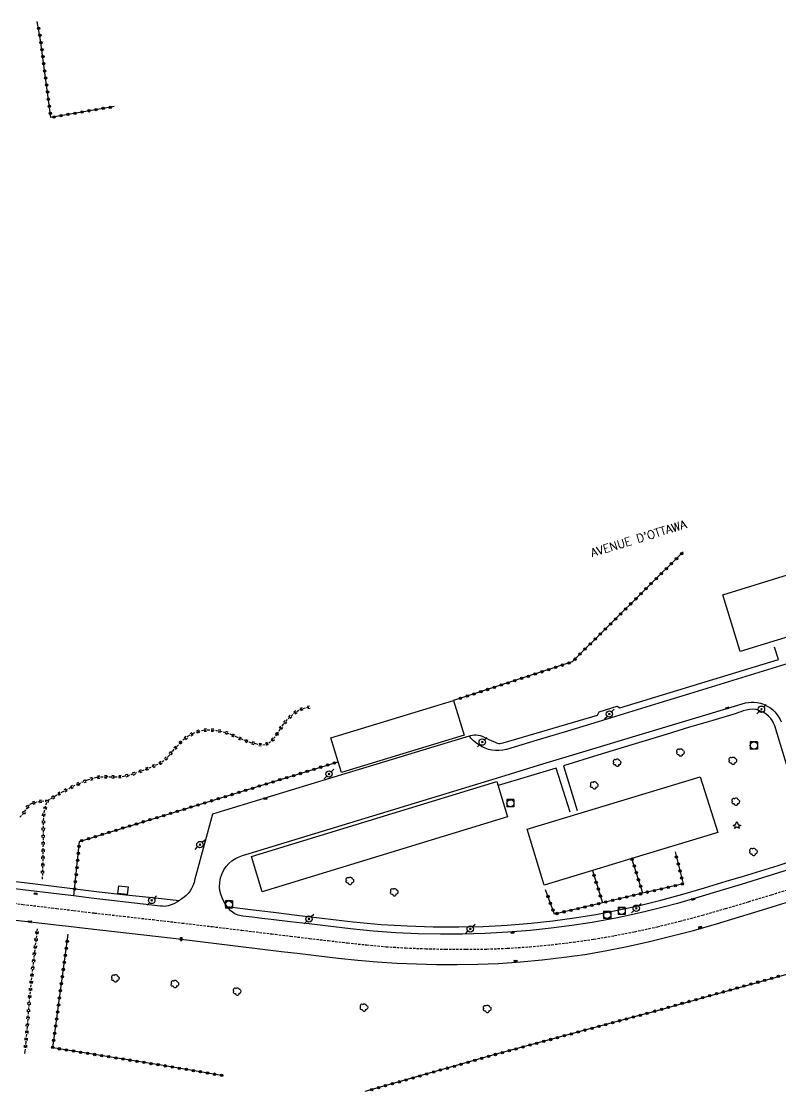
# Model space of a CAD drawing. Header units: millimetres. Extents: x 121000 to 122001, y 132000 to 133001.
# Drawn here: x 121180.9 to 121340.3, y 132445.4 to 132670 of the extents above; entities that cross this region are included whole.
import ezdxf
from ezdxf.enums import TextEntityAlignment as Align

# ---------------------------------------------------------------- set-up
doc = ezdxf.new("R2010")
doc.units = ezdxf.units.MM
doc.linetypes.add('DASHED', pattern=[0.75, 0.5, -0.25])
doc.layers.get('0').update_dxf_attribs({"linetype": 'CONTINUOUS'})
for name, color, linetype in [('W0001', 6, 'DASHED'), ('W0014', 7, 'CONTINUOUS'), ('W0017', 7, 'CONTINUOUS'), ('W0104', 1, 'CONTINUOUS'), ('W0220', 5, 'DASHED'), ('W0300', 7, 'CONTINUOUS'), ('W0303', 7, 'CONTINUOUS'), ('W0323', 7, 'CONTINUOUS'), ('W0401', 7, 'CONTINUOUS'), ('W0420', 7, 'CONTINUOUS'), ('W0439', 7, 'CONTINUOUS'), ('W0473', 7, 'CONTINUOUS'), ('W0989', 7, 'CONTINUOUS')]:
    doc.layers.add(name, color=color, linetype=linetype)
doc.styles.get("Standard").update_dxf_attribs({"font": 'romans.shx', "width": 0.85})

# ---------------------------------------------------------------- blocks, each defined once
blk = doc.blocks.new('T473')
for p, q in [((-0.166667, 0.166667), (0.166667, -0.166667)), ((-0.166667, -0.166667), (0.166667, 0.166667)), ((0.500001, 0.500001), (1.000002, 1.000002)), ((-1.000002, -1.000002), (-0.500001, -0.500001))]:
    blk.add_line(p, q)
blk.add_ellipse((0, 0), major_axis=(0.471405, 0.471405), ratio=1, start_param=5.4977871438, end_param=11.780972451)
blk = doc.blocks.new('T300')
for p, q in [((-0.8, 0.51), (-0.86, 0.34)), ((-0.86, 0.34), (-0.86, 0.17)), ((-0.86, 0.17), (-0.74, 0.06)), ((-0.69, 0.63), (-0.8, 0.51)), ((-0.8, -0.06), (-0.74, 0.06)), ((-0.74, 0.06), (-0.69, 0.11)), ((-0.57, 0.69), (-0.69, 0.63)), ((-0.46, 0.69), (-0.57, 0.69)), ((-0.29, 0.63), (-0.46, 0.69)), ((-0.29, 0.63), (-0.17, 0.74)), ((-0.23, 0.57), (-0.29, 0.63)), ((-0.17, 0.74), (-0.06, 0.8)), ((-0.06, 0.8), (0.06, 0.8)), ((0.06, 0.8), (0.23, 0.74)), ((0.23, 0.74), (0.34, 0.63)), ((0.34, 0.63), (0.4, 0.51)), ((0.46, 0.46), (0.34, 0.46)), ((0.4, 0.51), (0.4, 0.46)), ((0.57, 0.4), (0.46, 0.46)), ((0.57, 0.4), (0.69, 0.29)), ((0.69, 0.29), (0.74, 0.17)), ((0.74, 0.06), (0.69, -0.17)), ((0.74, 0.17), (0.74, 0.06)), ((-0.8, -0.17), (-0.8, -0.06)), ((-0.8, -0.23), (-0.8, -0.17)), ((-0.74, -0.34), (-0.8, -0.23)), ((-0.69, -0.4), (-0.74, -0.34)), ((-0.51, -0.46), (-0.69, -0.4)), ((-0.4, -0.46), (-0.51, -0.46)), ((-0.4, -0.46), (-0.34, -0.46)), ((-0.34, -0.46), (-0.34, -0.4)), ((-0.34, -0.51), (-0.34, -0.46)), ((-0.29, -0.63), (-0.34, -0.51)), ((-0.17, -0.74), (-0.29, -0.63)), ((-0.06, -0.8), (-0.17, -0.74)), ((0.06, -0.8), (-0.06, -0.8)), ((0.17, -0.74), (0.06, -0.8)), ((0.23, -0.69), (0.17, -0.74)), ((0.29, -0.46), (0.23, -0.46)), ((0.29, -0.63), (0.23, -0.69)), ((0.46, -0.4), (0.29, -0.46)), ((0.34, -0.51), (0.29, -0.63)), ((0.34, -0.51), (0.34, -0.46)), ((0.57, -0.34), (0.46, -0.4)), ((0.63, -0.29), (0.57, -0.34)), ((0.69, -0.17), (0.63, -0.29))]:
    blk.add_line(p, q)
blk = doc.blocks.new('T420')
for p, q in [((0.75, 0.75), (-0.75, 0.75)), ((-0.75, 0.75), (-0.75, -0.75)), ((0.75, 0.75), (0.75, -0.75)), ((0.75, -0.75), (-0.75, -0.75))]:
    blk.add_line(p, q)
blk.add_ellipse((0, 0), major_axis=(-0.53, 0.53), ratio=1, start_param=3.926991, end_param=10.210176)
blk = doc.blocks.new('T303')
for p, q in [((-0.77, 0), (-0.28, 0.21)), ((-0.28, -0.21), (-0.77, 0)), ((-0.28, 0.21), (0, 0.83)), ((0, 0.83), (0.28, 0.21)), ((0.28, 0.21), (0.83, 0)), ((0.83, 0), (0.28, -0.21)), ((-0.49, -0.63), (-0.28, -0.21)), ((0, -0.35), (-0.49, -0.63)), ((0.56, -0.63), (0, -0.35)), ((0.28, -0.21), (0.56, -0.63))]:
    blk.add_line(p, q)
blk = doc.blocks.new('T401')
for p, q in [((-0.3, 0.3), (0, 0.3)), ((-0.3, -0.25), (-0.3, 0.3)), ((-0.3, 0.15), (0, 0.15)), ((-0.3, 0), (0, 0)), ((0, 0.3), (0, -0.25)), ((-0.3, -0.15), (0, -0.15)), ((-0.3, -0.25), (-0.3, -0.3)), ((-0.3, -0.3), (0, -0.3)), ((0, -0.3), (0, -0.25))]:
    blk.add_line(p, q)
blk = doc.blocks.new('t323o')
at = {"color": 0, "linetype": 'Continuous'}
for radius in [0.25, 0.15]:
    blk.add_circle((0, 0), radius, dxfattribs=at)
blk = doc.blocks.new('t220o')
at = {"color": 0, "linetype": 'Continuous'}
for p, q in [((-0.25, 0.25), (0.25, 0.25)), ((-0.25, -0.25), (0.25, -0.25))]:
    blk.add_line(p, q, dxfattribs=at)

msp = doc.modelspace()

# ---------------------------------------------------------------- linework, layer by layer
at = {"layer": 'W0001'}
msp.add_lwpolyline([(121174.17, 132485.54), (121181.23, 132484.68), (121188.3, 132483.83), (121191.94, 132483.4), (121196.23, 132482.87), (121202.37, 132482.18), (121208.52, 132481.48), (121214.67, 132480.77), (121220.93, 132480.02), (121227.2, 132479.26), (121233.46, 132478.5), (121237.41, 132478.02), (121241.36, 132477.54), (121245.31, 132477.08), (121249.37, 132476.61), (121253.43, 132476.17), (121257.5, 132475.81), (121261.64, 132475.55), (121265.8, 132475.38), (121269.95, 132475.28), (121274.3, 132475.26), (121278.64, 132475.31), (121282.98, 132475.48), (121287.6, 132475.79), (121292.2, 132476.22), (121296.8, 132476.77), (121301.1, 132477.39), (121305.4, 132478.12), (121309.67, 132478.94), (121314.45, 132479.99), (121319.21, 132481.17), (121323.95, 132482.42), (121328.78, 132483.8), (121333.59, 132485.25), (121338.4, 132486.71), (121347.45, 132489.51)], dxfattribs=at)
at = {"layer": 'W0014'}
for points in [[(121274.91, 132520.02), (121275.26, 132520.11), (121275.61, 132520.19), (121275.96, 132520.25), (121276.39, 132520.25), (121276.81, 132520.21), (121277.23, 132520.13), (121277.66, 132519.97), (121278.09, 132519.76), (121278.51, 132519.55), (121279.08, 132519.28), (121279.65, 132519.02), (121280.23, 132518.77), (121280.5, 132518.65), (121280.77, 132518.54), (121281.05, 132518.47), (121281.38, 132518.47), (121281.71, 132518.52), (121282.05, 132518.58), (121301.86, 132524.42), (121302.24, 132525.1), (121305.98, 132526.29), (121306.57, 132525.92), (121339.86, 132536.08), (121339.02, 132538.67)], [(121345.59, 132500.78), (121339.07, 132522.15), (121338.83, 132522.68), (121338.58, 132523.22), (121338.28, 132523.7), (121337.8, 132524.21), (121337.23, 132524.66), (121336.62, 132525.02), (121335.92, 132525.33), (121335.17, 132525.55), (121334.41, 132525.64), (121333.76, 132525.58), (121333.11, 132525.44), (121332.46, 132525.27), (121331.95, 132525.11), (121331.45, 132524.94), (121330.95, 132524.77), (121326.06, 132523.3), (121321.17, 132521.84), (121316.28, 132520.37), (121309.1, 132518.18), (121301.92, 132515.97), (121294.74, 132513.77), (121297.6, 132504.4)], [(121296.16, 132504.03), (121293.18, 132513.3), (121280.99, 132509.62)], [(121339.77, 132492.87), (121342.98, 132493.91)], [(121224.1, 132484.22), (121228.98, 132483.63), (121233.87, 132483.04), (121238.76, 132482.45), (121244.65, 132481.73), (121250.55, 132481.03), (121256.46, 132480.49), (121261.89, 132480.17), (121267.34, 132479.98), (121272.78, 132479.95), (121277.84, 132480.07), (121282.9, 132480.33), (121287.95, 132480.73), (121292.48, 132481.23), (121297.01, 132481.84), (121301.51, 132482.58), (121306.09, 132483.45), (121310.66, 132484.45), (121315.19, 132485.55), (121319.77, 132486.8), (121324.31, 132488.15), (121328.85, 132489.53), (121332.49, 132490.63), (121336.13, 132491.75), (121339.77, 132492.87)], [(121214.01, 132485.42), (121208.41, 132486.03), (121202.82, 132486.65), (121197.23, 132487.28), (121189.95, 132488.15), (121182.68, 132489.04), (121175.41, 132489.91)]]:
    msp.add_lwpolyline(points, dxfattribs=at)
at = {"layer": 'W0017'}
for points in [[(121348.22, 132537.15), (121340.31, 132534.75), (121333.93, 132532.79), (121327.54, 132530.83), (121321.16, 132528.87), (121314.77, 132526.91), (121308.38, 132524.95), (121301.98, 132523), (121295.58, 132521.06), (121289.18, 132519.13), (121282.77, 132517.2), (121281.99, 132517.08), (121281.21, 132516.97), (121280.43, 132516.95), (121279.71, 132517.04), (121278.99, 132517.22), (121278.29, 132517.46), (121277.68, 132517.74), (121277.08, 132518.09), (121276.51, 132518.47), (121276.16, 132518.74), (121275.81, 132519.04), (121275.49, 132519.35), (121275.29, 132519.57), (121275.1, 132519.79), (121274.91, 132520.02)], [(121280.64, 132511.16), (121290.4, 132514.15), (121300.16, 132517.13), (121309.93, 132520.09), (121317.6, 132522.39), (121325.28, 132524.68), (121332.96, 132526.96), (121333.55, 132527.03), (121334.13, 132527.1), (121334.72, 132527.11), (121335.39, 132527.04), (121336.06, 132526.89), (121336.71, 132526.68), (121337.38, 132526.38), (121338.02, 132526.01), (121338.6, 132525.57), (121339.13, 132525.06), (121339.6, 132524.48), (121340.01, 132523.86), (121340.23, 132523.45), (121340.42, 132523.02)], [(121274.91, 132520.02), (121265.22, 132517.07), (121255.52, 132514.12), (121245.83, 132511.17), (121237.56, 132508.65), (121229.3, 132506.13), (121221.04, 132503.6), (121217.53, 132490.76), (121217.34, 132490.04), (121217.15, 132489.31), (121216.9, 132488.61), (121216.63, 132488.05), (121216.31, 132487.5), (121215.94, 132487), (121215.52, 132486.57), (121215.06, 132486.18), (121214.57, 132485.82), (121214.38, 132485.68), (121214.2, 132485.55), (121214.01, 132485.42), (121213.53, 132485.15), (121213.05, 132484.88), (121212.56, 132484.64), (121212.16, 132484.49), (121211.74, 132484.36), (121211.32, 132484.28), (121210.92, 132484.26), (121210.51, 132484.28), (121210.1, 132484.3)], [(121228.76, 132495.34), (121280.64, 132511.16)], [(121332.02, 132488.89), (121327.58, 132487.54), (121323.14, 132486.18), (121318.67, 132484.9), (121315.35, 132484.01), (121312.01, 132483.16), (121308.66, 132482.39), (121306.04, 132481.85), (121303.41, 132481.36), (121300.77, 132480.91), (121296.45, 132480.24), (121292.11, 132479.67), (121287.76, 132479.2), (121283.03, 132478.82), (121278.29, 132478.57), (121273.55, 132478.43), (121268.87, 132478.41), (121264.19, 132478.49), (121259.52, 132478.7), (121254.77, 132479.08), (121250.03, 132479.58), (121245.3, 132480.11), (121241.31, 132480.57), (121237.33, 132481.04), (121233.35, 132481.52), (121231.38, 132481.75), (121229.4, 132481.98), (121227.43, 132482.21), (121227.08, 132482.27), (121226.73, 132482.33), (121226.39, 132482.42), (121226.06, 132482.54), (121225.75, 132482.7), (121225.45, 132482.88), (121225.13, 132483.09), (121224.84, 132483.33), (121224.57, 132483.59), (121224.4, 132483.79), (121224.25, 132484.01), (121224.1, 132484.22), (121223.72, 132484.83), (121223.34, 132485.45), (121223.03, 132486.08), (121222.77, 132486.82), (121222.58, 132487.59), (121222.5, 132488.37), (121222.54, 132489.31), (121222.74, 132490.25), (121223.04, 132491.14), (121223.42, 132491.91), (121223.9, 132492.64), (121224.45, 132493.28), (121225.1, 132493.82), (121225.84, 132494.28), (121226.61, 132494.66), (121227.31, 132494.93), (121228.04, 132495.13), (121228.76, 132495.34)], [(121343.26, 132492.37), (121332.02, 132488.89)], [(121191.94, 132486.45), (121188.3, 132486.88), (121181.23, 132487.73), (121174.17, 132488.59)], [(121190.81, 132480.09), (121194.3, 132479.68), (121200.45, 132478.98), (121206.6, 132478.29), (121212.75, 132477.58), (121219.01, 132476.83), (121225.27, 132476.07), (121231.54, 132475.3), (121235.49, 132474.83), (121239.44, 132474.35), (121243.39, 132473.89), (121247.45, 132473.42), (121251.51, 132472.98), (121255.57, 132472.61), (121259.72, 132472.36), (121263.88, 132472.18), (121268.03, 132472.09), (121272.38, 132472.07), (121276.72, 132472.12), (121281.06, 132472.29), (121285.68, 132472.6), (121290.28, 132473.03), (121294.88, 132473.58), (121299.18, 132474.2), (121303.48, 132474.93), (121307.75, 132475.75), (121312.53, 132476.8), (121317.29, 132477.98), (121322.03, 132479.23), (121326.86, 132480.61), (121331.67, 132482.06), (121336.48, 132483.52), (121345.53, 132486.32)], [(121210.1, 132484.3), (121202.83, 132485.16), (121195.56, 132486.02), (121191.94, 132486.45)], [(121177.95, 132481.57), (121183.4, 132480.94), (121188.85, 132480.31), (121190.81, 132480.09)]]:
    msp.add_lwpolyline(points, dxfattribs=at)
at = {"layer": 'W0104'}
for points in [[(121360.12, 132559.48), (121363.78, 132547.54), (121331.84, 132537.74), (121328.18, 132549.68)], [(121248.09, 132512.34), (121247.4, 132514.6), (121245.88, 132519.61), (121271.66, 132527.46), (121273.88, 132520.18)], [(121280.74, 132510.45), (121282.99, 132503.07), (121231.48, 132487.33), (121229.23, 132494.7)], [(121287.13, 132500.44), (121323.39, 132511.45), (121327.13, 132499.76), (121309.08, 132494.28), (121300.81, 132491.77), (121290.7, 132488.69)]]:
    msp.add_lwpolyline(points, close=True, dxfattribs=at)
at = {"layer": 'W0220'}
for points in [[(121185.36, 132489.98), (121185.41, 132492.24), (121185.47, 132494.49), (121185.51, 132496.75), (121185.52, 132498.29), (121185.52, 132499.83), (121185.55, 132501.37), (121185.57, 132502.27), (121185.6, 132503.16), (121185.7, 132504.04), (121185.88, 132504.86), (121186.13, 132505.67), (121186.37, 132506.48), (121187.94, 132507.39), (121189.51, 132508.3), (121191.1, 132509.14), (121192.94, 132510.01), (121194.82, 132510.81), (121196.74, 132511.37), (121198.62, 132511.51), (121200.54, 132511.45), (121202.43, 132511.58), (121203.98, 132511.96), (121205.5, 132512.47), (121207, 132513.06), (121208.39, 132513.6), (121209.75, 132514.2), (121210.99, 132514.96), (121211.88, 132515.85), (121212.68, 132516.85), (121213.51, 132517.83), (121214.26, 132518.6), (121215.04, 132519.35), (121215.88, 132519.99), (121216.89, 132520.55), (121217.98, 132520.98), (121219.1, 132521.25), (121219.99, 132521.33), (121220.89, 132521.31), (121221.79, 132521.21), (121222.53, 132521.09), (121223.26, 132520.92), (121223.97, 132520.71), (121224.96, 132520.34), (121225.93, 132519.89), (121226.91, 132519.47), (121227.95, 132519.06), (121229.01, 132518.68), (121230.08, 132518.42), (121230.82, 132518.28), (121231.57, 132518.2), (121232.27, 132518.29), (121232.84, 132518.58), (121233.36, 132519.01), (121233.85, 132519.47), (121234.62, 132520.42), (121235.26, 132521.49), (121235.96, 132522.51), (121236.98, 132523.69), (121238.1, 132524.78), (121239.37, 132525.58), (121240.06, 132525.81), (121240.79, 132525.97), (121241.51, 132526.13)], [(121186.37, 132506.48), (121185.63, 132506.37), (121184.88, 132506.26), (121184.15, 132506.11), (121183.63, 132505.98), (121183.11, 132505.83), (121182.64, 132505.61), (121182.16, 132505.12), (121181.77, 132504.5), (121181.37, 132503.89), (121180.92, 132503.34), (121180.44, 132502.81)], [(121184.24, 132479.58), (121183.67, 132474.81), (121183.11, 132470.04), (121182.61, 132465.26), (121182.34, 132462.11), (121182.1, 132458.95), (121181.83, 132455.8), (121181.63, 132453.85), (121181.58, 132453.41)]]:
    msp.add_lwpolyline(points, dxfattribs=at)
at = {"layer": 'W0323'}
for points in [[(121200.39, 132652.11), (121199.68, 132652), (121187.09, 132649.84), (121184.95, 132666.08), (121184.24, 132669.98)], [(121319.87, 132558.66), (121296.55, 132535.56), (121271.66, 132527.46)], [(121312.42, 132461.86), (121349.35, 132472.24), (121385.78, 132482.51), (121423.99, 132493.08), (121457.76, 132502.54), (121488.52, 132511.02), (121520.45, 132519.84), (121524.21, 132521.19), (121542, 132527.57), (121572.56, 132538.29), (121579.94, 132518.38), (121587.12, 132498.94), (121590.46, 132490.87)], [(121191.94, 132486.45), (121193.13, 132497.9), (121231.2, 132509.6), (121247.4, 132514.6)], [(121318.15, 132495.71), (121319.88, 132489.02), (121311.38, 132487.02), (121302.94, 132485.03), (121292.82, 132482.64), (121290.98, 132487.75)], [(121311.38, 132487.02), (121309.08, 132494.28)], [(121300.81, 132491.77), (121302.94, 132485.03)], [(121223.36, 132448.72), (121210.26, 132450.94), (121187.48, 132454.59), (121190.72, 132478.44), (121190.73, 132478.44)], [(121312.42, 132461.86), (121280.62, 132453.23), (121253.02, 132445.4)]]:
    msp.add_lwpolyline(points, dxfattribs=at)
at = {"layer": 'W0439'}
msp.add_lwpolyline([(121201.14, 132486.97), (121201.34, 132488.58), (121203.3, 132488.35), (121203.1, 132486.73)], close=True, dxfattribs=at)

# ---------------------------------------------------------------- block references
at = {"layer": 'W0220'}
for p, rotation in [((121238.46, 132525.01), 32.25189336361124), ((121239.77, 132525.71), 18.36018273442035), ((121241.23, 132526.07), 12.57893523817113), ((121236.32, 132522.92), 49.09118181843208), ((121237.33, 132524.03), 44.29845408684617), ((121218.06, 132521), 13.6372710753462), ((121219.53, 132521.29), 4.944737723971866), ((121221.03, 132521.29), 354.1633714748289), ((121222.51, 132521.09), 350.398303104942), ((121223.96, 132520.72), 344.044050447407), ((121235.42, 132521.73), 55.25804576139399), ((121214.29, 132518.63), 43.91199876459763), ((121215.41, 132519.63), 37.30190287730276), ((121216.68, 132520.43), 28.85211228488364), ((121225.35, 132520.16), 335.3073209173091), ((121226.73, 132519.55), 336.7308134409008), ((121228.12, 132519), 340.0738170466108), ((121229.55, 132518.55), 346.127206852308), ((121232.48, 132518.4), 27.2504711536027), ((121233.67, 132519.3), 43.31177102733562), ((121234.63, 132520.45), 59.1146878040439), ((121212.31, 132516.39), 51.67480254354771), ((121213.27, 132517.54), 49.43756311787484), ((121231.02, 132518.26), 353.7686876926406), ((121208.74, 132513.75), 23.72839107505248), ((121210.09, 132514.41), 31.83436399020057), ((121211.3, 132515.28), 44.70916097794544), ((121203.1, 132511.74), 13.86193375514362), ((121204.54, 132512.15), 18.63772501724034), ((121205.96, 132512.65), 21.27820514416577), ((121207.35, 132513.19), 21.29431722394165), ((121191.53, 132509.34), 25.56990794417435), ((121192.88, 132509.98), 25.56990794417435), ((121194.26, 132510.57), 22.90321599685684), ((121195.68, 132511.06), 16.28307270865391), ((121197.13, 132511.4), 4.352066554463866), ((121198.63, 132511.51), 358.2110205460135), ((121200.12, 132511.46), 358.2110205460135), ((121201.62, 132511.52), 3.818103223141936), ((121187.58, 132507.18), 30.06281720909967), ((121188.87, 132507.93), 30.06281720807188), ((121190.19, 132508.66), 27.64329911702307), ((121182.21, 132505.18), 225.588231688155), ((121183.47, 132505.94), 195.7118347821375), ((121184.93, 132506.27), 188.5608895707876), ((121185.91, 132504.94), 73.19063399548305), ((121186.34, 132506.38), 73.19063399699435), ((121181.39, 132503.93), 236.0276895385664), ((121185.64, 132503.47), 83.98084960529638), ((121185.54, 132500.47), 88.88398960864193), ((121185.57, 132501.97), 88.77975872570708), ((121185.52, 132498.98), 89.92558993882615), ((121185.5, 132495.98), 88.88415424325892), ((121185.52, 132497.48), 89.70255540658165), ((121185.47, 132494.48), 88.55395660442208), ((121185.39, 132491.48), 88.55459645825586), ((121185.43, 132492.98), 88.55395660442208), ((121184.14, 132478.78), 263.2859851863472), ((121183.79, 132475.8), 263.2859851863472), ((121183.97, 132477.29), 263.2859851863472), ((121183.61, 132474.31), 263.2741478928891), ((121183.26, 132471.33), 263.2741478928891), ((121183.44, 132472.82), 263.2741478928891), ((121183.09, 132469.84), 263.9928659232996), ((121182.78, 132466.86), 263.9928659232996), ((121182.93, 132468.35), 263.9928659232996), ((121182.62, 132465.36), 263.9928659232996), ((121182.36, 132462.38), 265.1385583605304), ((121182.49, 132463.87), 265.1385583605304), ((121182.25, 132460.88), 265.6110220455877), ((121182.01, 132457.89), 265.0647965488749), ((121182.13, 132459.38), 265.6110220455877), ((121181.88, 132456.4), 265.0647965488749), ((121181.73, 132454.9), 264.1529194554465)]:
    msp.add_blockref('t220o', p, dxfattribs=dict(at, rotation=rotation))
at = {"layer": 'W0300', "rotation": 359.9999899820874}
for p in [(121319.33, 132516.56), (121306.02, 132514.4), (121330.33, 132514.81), (121301.22, 132509.64), (121330.94, 132506.22), (121334.65, 132495.7), (121249.92, 132489.6), (121259.23, 132487.24), (121200.68, 132469.14), (121213.18, 132467.95), (121226.24, 132466.39), (121252.87, 132463.02), (121278.75, 132462.73)]:
    msp.add_blockref('T300', p, dxfattribs=at)
at = {"layer": 'W0303', "rotation": 359.9999899820874}
msp.add_blockref('T303', (121331.1, 132501.23), dxfattribs=at)
at = {"layer": 'W0323'}
for p, rotation in [((121184.51, 132668.51), 100.2855148226177), ((121184.78, 132667.03), 100.2855148226177), ((121185.02, 132665.55), 97.4881015138633), ((121185.22, 132664.07), 97.4881015138633), ((121185.41, 132662.58), 97.4881015138633), ((121185.61, 132661.09), 97.4881015138633), ((121185.8, 132659.6), 97.4881015138633), ((121186, 132658.12), 97.4881015138633), ((121186.19, 132656.63), 97.4881015138633), ((121186.39, 132655.14), 97.4881015138633), ((121186.58, 132653.66), 97.4881015138633), ((121186.78, 132652.17), 97.4881015138633), ((121193.64, 132650.97), 189.7542201146368), ((121195.12, 132651.22), 189.7542201146368), ((121196.6, 132651.47), 189.7542201146368), ((121198.08, 132651.73), 189.7542201146368), ((121199.55, 132651.98), 189.7542201146368), ((121186.98, 132650.68), 97.4881015138633), ((121187.73, 132649.95), 189.7542201146368), ((121189.21, 132650.2), 189.7542201146368), ((121190.68, 132650.46), 189.7542201146368), ((121192.16, 132650.71), 189.7542201146368), ((121318.45, 132557.26), 224.730210017191), ((121319.52, 132558.31), 224.730210017191), ((121316.32, 132555.14), 224.730210017191), ((121317.38, 132556.2), 224.730210017191), ((121313.12, 132551.98), 224.730210017191), ((121314.19, 132553.03), 224.730210017191), ((121315.25, 132554.09), 224.730210017191), ((121310.99, 132549.87), 224.730210017191), ((121312.06, 132550.92), 224.730210017191), ((121308.86, 132547.76), 224.730210017191), ((121309.93, 132548.81), 224.730210017191), ((121306.73, 132545.64), 224.730210017191), ((121307.79, 132546.7), 224.730210017191), ((121304.6, 132543.53), 224.730210017191), ((121305.66, 132544.59), 224.730210017191), ((121302.47, 132541.42), 224.730210017191), ((121303.53, 132542.48), 224.730210017191), ((121300.33, 132539.31), 224.730210017191), ((121301.4, 132540.37), 224.730210017191), ((121298.2, 132537.2), 224.730210017191), ((121299.27, 132538.25), 224.730210017191), ((121293.06, 132534.42), 198.0319614422488), ((121294.49, 132534.89), 198.0319614422488), ((121295.91, 132535.35), 198.0319614422488), ((121297.14, 132536.14), 224.730210017191), ((121285.93, 132532.1), 198.0319614422488), ((121287.35, 132532.56), 198.0319614422488), ((121288.78, 132533.03), 198.0319614422488), ((121290.21, 132533.49), 198.0319614422488), ((121291.63, 132533.96), 198.0319614422488), ((121278.8, 132529.78), 198.0319614422488), ((121280.22, 132530.24), 198.0319614422488), ((121281.65, 132530.71), 198.0319614422488), ((121283.07, 132531.17), 198.0319614422488), ((121284.5, 132531.64), 198.0319614422488), ((121273.09, 132527.92), 198.0319614422488), ((121274.52, 132528.39), 198.0319614422488), ((121275.94, 132528.85), 198.0319614422488), ((121277.37, 132529.31), 198.0319614422488), ((121245.21, 132513.92), 17.12906294500377), ((121246.64, 132514.36), 17.12906294500377), ((121238.04, 132511.71), 17.12906294500377), ((121239.47, 132512.15), 17.12906294500377), ((121240.91, 132512.6), 17.12906294500377), ((121242.34, 132513.04), 17.12906294500377), ((121243.77, 132513.48), 17.12906294500377), ((121230.87, 132509.5), 17.08950694765803), ((121232.31, 132509.95), 17.12906294500377), ((121233.74, 132510.39), 17.12906294500377), ((121235.17, 132510.83), 17.12906294500377), ((121236.61, 132511.27), 17.12906294500377), ((121223.7, 132507.3), 17.08950694765803), ((121225.14, 132507.74), 17.08950694765803), ((121226.57, 132508.18), 17.08950694765803), ((121228.01, 132508.62), 17.08950694765803), ((121229.44, 132509.06), 17.08950694765803), ((121216.54, 132505.1), 17.08950694765803), ((121217.97, 132505.54), 17.08950694765803), ((121219.4, 132505.98), 17.08950694765803), ((121220.84, 132506.42), 17.08950694765803), ((121222.27, 132506.86), 17.08950694765803), ((121209.37, 132502.89), 17.08950694765803), ((121210.8, 132503.33), 17.08950694765803), ((121212.23, 132503.77), 17.08950694765803), ((121213.67, 132504.21), 17.08950694765803), ((121215.1, 132504.66), 17.08950694765803), ((121202.2, 132500.69), 17.08950694765803), ((121203.63, 132501.13), 17.08950694765803), ((121205.07, 132501.57), 17.08950694765803), ((121206.5, 132502.01), 17.08950694765803), ((121207.93, 132502.45), 17.08950694765803), ((121193.59, 132498.04), 17.08950694765803), ((121195.03, 132498.48), 17.08950694765803), ((121196.46, 132498.92), 17.08950694765803), ((121197.9, 132499.37), 17.08950694765803), ((121199.33, 132499.81), 17.08950694765803), ((121200.76, 132500.25), 17.08950694765803), ((121193.03, 132496.89), 84.06860161617843), ((121192.72, 132493.91), 84.06860161617843), ((121192.87, 132495.4), 84.06860161617843), ((121309.12, 132494.17), 107.5637239988017), ((121318.44, 132494.6), 284.4907548426676), ((121192.56, 132492.41), 84.06860161617843), ((121309.57, 132492.74), 107.5637239988017), ((121310.02, 132491.31), 107.5637239988017), ((121318.81, 132493.15), 284.4907548426676), ((121319.19, 132491.7), 284.4907548426676), ((121192.25, 132489.43), 84.06860161617843), ((121192.41, 132490.92), 84.06860161617843), ((121301.13, 132490.75), 287.4856654097195), ((121301.58, 132489.32), 287.4856654097195), ((121310.47, 132489.88), 107.5637239988017), ((121319.56, 132490.25), 284.4907548426676), ((121192.1, 132487.94), 84.06860161617843), ((121302.03, 132487.89), 287.4856654097195), ((121310.89, 132486.9), 193.260941093956), ((121310.93, 132488.45), 107.5637239988017), ((121312.35, 132487.25), 193.2596796183142), ((121313.81, 132487.59), 193.2596796183142), ((121315.27, 132487.94), 193.2596796183142), ((121316.73, 132488.28), 193.2596796183142), ((121318.19, 132488.62), 193.2596796183142), ((121319.65, 132488.97), 193.2596796183142), ((121291.48, 132486.34), 109.8461196262228), ((121291.99, 132484.93), 109.8461196262228), ((121302.13, 132484.84), 193.2648233309905), ((121302.49, 132486.46), 287.4856654097195), ((121303.59, 132485.18), 193.260941093956), ((121305.05, 132485.53), 193.260941093956), ((121306.51, 132485.87), 193.260941093956), ((121307.97, 132486.22), 193.260941093956), ((121309.43, 132486.56), 193.260941093956), ((121292.5, 132483.52), 109.8461196262228), ((121293.37, 132482.77), 193.2648233309905), ((121294.83, 132483.12), 193.2648233309905), ((121296.29, 132483.46), 193.2648233309905), ((121297.75, 132483.81), 193.2648233309905), ((121299.21, 132484.15), 193.2648233309905), ((121300.67, 132484.5), 193.2648233309905), ((121190.52, 132476.96), 82.26689706979674), ((121190.11, 132473.99), 82.26689706979674), ((121190.32, 132475.48), 82.26689706979674), ((121189.91, 132472.5), 82.26689706979674), ((121189.51, 132469.53), 82.26689706979674), ((121189.71, 132471.02), 82.26689706979674), ((121338.41, 132469.17), 15.70594158876384), ((121339.86, 132469.58), 15.70594158876384), ((121189.31, 132468.04), 82.26689706979674), ((121329.75, 132466.73), 15.70594158876384), ((121331.19, 132467.14), 15.70594158876384), ((121332.64, 132467.55), 15.70594158876384), ((121334.08, 132467.95), 15.70594158876384), ((121335.53, 132468.36), 15.70594158876384), ((121336.97, 132468.76), 15.70594158876384), ((121188.9, 132465.07), 82.26689706979674), ((121189.11, 132466.56), 82.26689706979674), ((121322.53, 132464.7), 15.70594158876384), ((121323.97, 132465.11), 15.70594158876384), ((121325.42, 132465.52), 15.70594158876384), ((121326.86, 132465.92), 15.70594158876384), ((121328.31, 132466.33), 15.70594158876384), ((121188.7, 132463.58), 82.26689706979674), ((121313.87, 132462.27), 15.70594158876384), ((121315.31, 132462.67), 15.70594158876384), ((121316.75, 132463.08), 15.70594158876384), ((121318.2, 132463.49), 15.70594158876384), ((121319.64, 132463.89), 15.70594158876384), ((121321.09, 132464.3), 15.70594158876384), ((121188.3, 132460.61), 82.26689706979674), ((121188.5, 132462.1), 82.26689706979674), ((121306.49, 132460.25), 195.1770395765236), ((121307.94, 132460.64), 195.1770395765236), ((121309.39, 132461.04), 195.1770395765236), ((121310.84, 132461.43), 195.1770395765236), ((121312.28, 132461.82), 195.1770395765236), ((121188.1, 132459.13), 82.26689706979674), ((121297.81, 132457.9), 195.1770395765236), ((121299.25, 132458.29), 195.1770395765236), ((121300.7, 132458.68), 195.1770395765236), ((121302.15, 132459.07), 195.1770395765236), ((121303.6, 132459.47), 195.1770395765236), ((121305.04, 132459.86), 195.1770395765236), ((121187.69, 132456.15), 82.26689706979674), ((121187.89, 132457.64), 82.26689706979674), ((121289.12, 132455.54), 195.1770395765236), ((121290.57, 132455.93), 195.1770395765236), ((121292.02, 132456.33), 195.1770395765236), ((121293.46, 132456.72), 195.1770395765236), ((121294.91, 132457.11), 195.1770395765236), ((121296.36, 132457.5), 195.1770395765236), ((121187.49, 132454.67), 82.26689706979674), ((121188.89, 132454.37), 170.890887175603), ((121190.37, 132454.13), 170.890887175603), ((121191.85, 132453.89), 170.890887175603), ((121193.33, 132453.65), 170.890887175603), ((121194.81, 132453.42), 170.890887175603), ((121196.29, 132453.18), 170.890887175603), ((121280.43, 132453.18), 195.8526175112218), ((121281.88, 132453.58), 195.1770395765236), ((121283.33, 132453.97), 195.1770395765236), ((121284.78, 132454.36), 195.1770395765236), ((121286.22, 132454.75), 195.1770395765236), ((121287.67, 132455.15), 195.1770395765236), ((121197.78, 132452.94), 170.890887175603), ((121199.26, 132452.7), 170.890887175603), ((121200.74, 132452.47), 170.890887175603), ((121202.22, 132452.23), 170.890887175603), ((121203.7, 132451.99), 170.890887175603), ((121205.18, 132451.76), 170.890887175603), ((121206.66, 132451.52), 170.890887175603), ((121208.14, 132451.28), 170.890887175603), ((121209.62, 132451.04), 170.890887175603), ((121273.22, 132451.13), 195.8526175112218), ((121274.66, 132451.54), 195.8526175112218), ((121276.11, 132451.95), 195.8526175112218), ((121277.55, 132452.36), 195.8526175112218), ((121278.99, 132452.77), 195.8526175112218), ((121211.1, 132450.8), 170.3941810387161), ((121212.58, 132450.55), 170.3941810387161), ((121214.06, 132450.3), 170.3941810387161), ((121215.54, 132450.05), 170.3941810387161), ((121217.02, 132449.8), 170.3941810387161), ((121218.5, 132449.55), 170.3941810387161), ((121219.98, 132449.3), 170.3941810387161), ((121221.46, 132449.05), 170.3941810387161), ((121222.94, 132448.8), 170.3941810387161), ((121264.56, 132448.67), 195.8526175112218), ((121266, 132449.08), 195.8526175112218), ((121267.45, 132449.49), 195.8526175112218), ((121268.89, 132449.9), 195.8526175112218), ((121270.33, 132450.31), 195.8526175112218), ((121271.78, 132450.72), 195.8526175112218), ((121257.35, 132446.63), 195.8526175112218), ((121258.79, 132447.04), 195.8526175112218), ((121260.23, 132447.44), 195.8526175112218), ((121261.68, 132447.85), 195.8526175112218), ((121263.12, 132448.26), 195.8526175112218), ((121254.46, 132445.81), 195.8526175112218), ((121255.9, 132446.22), 195.8526175112218)]:
    msp.add_blockref('t323o', p, dxfattribs=dict(at, rotation=rotation))
at = {"layer": 'W0401'}
for p, rotation in [((121329.09, 132526.03), 106.6841843646149), ((121232.08, 132506.71), 263.0786321302786), ((121183.94, 132487.09), 82.9661885472055), ((121321.99, 132485.63), 286.6321843132307), ((121182.71, 132481.19), 82.9661885472055), ((121284.02, 132478.61), 274.5982925806387), ((121323.41, 132479.74), 286.6321843132307), ((121284.65, 132472.65), 274.5982925806387)]:
    msp.add_blockref('T401', p, dxfattribs=dict(at, rotation=rotation))
msp.add_blockref('T401', (121214.58, 132477.42), dxfattribs=at)
at = {"layer": 'W0420', "rotation": 359.9999899820874}
for p in [(121334.7, 132518.03), (121283.58, 132505.91), (121224.48, 132484.65), (121303.88, 132482.45), (121306.95, 132483.31)]:
    msp.add_blockref('T420', p, dxfattribs=at)
at = {"layer": 'W0473', "rotation": 359.9999899820874}
for p in [(121304.36, 132524.63), (121336.29, 132525.65), (121277.66, 132518.74), (121245.5, 132512.04), (121218.39, 132497.23), (121208.28, 132485.51), (121310, 132483.88), (121241.28, 132481.61), (121275.15, 132479.53)]:
    msp.add_blockref('T473', p, dxfattribs=at)

# ---------------------------------------------------------------- texts
at = {"layer": 'W0989'}
msp.add_text("AVENUE D'OTTAWA", height=1.75, rotation=17.0877, dxfattribs=at).set_placement((121310.48, 132561.48), align=Align.MIDDLE)

doc.saveas('drawing.dxf')
